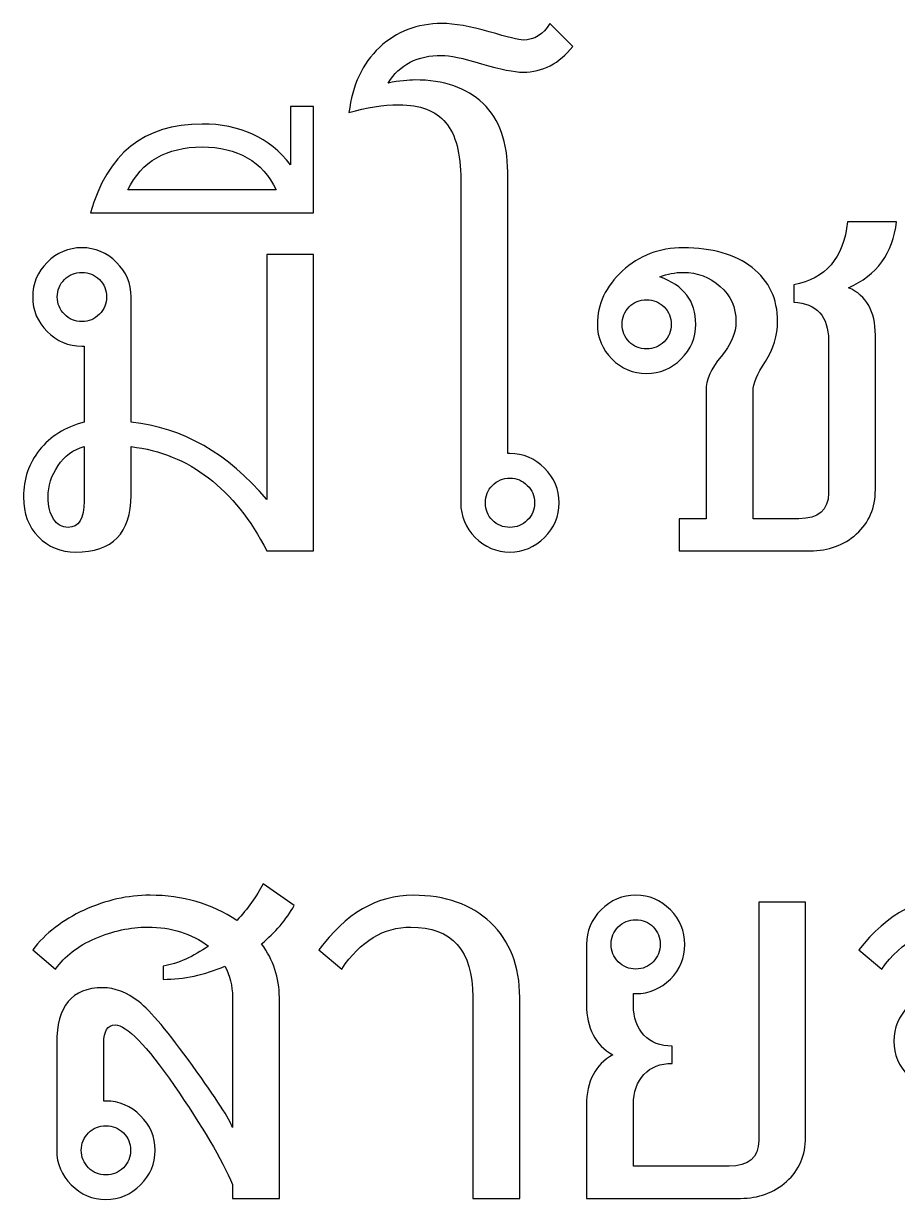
# Model space of a CAD drawing. Header units: millimetres. Extents: x -71 to 103, y -113 to 109.
# Drawn here: x -71.1 to -12.4, y 30.3 to 109.4 of the extents above; entities that cross this region are included whole.
import ezdxf

# ---------------------------------------------------------------- set-up
doc = ezdxf.new("R2010")
doc.units = ezdxf.units.MM
doc.header["$MEASUREMENT"] = 0
doc.layers.add('Layer 1', color=7, linetype='Continuous')

msp = doc.modelspace()

# ---------------------------------------------------------------- linework, layer by layer
at = {"layer": 'Layer 1', "color": 250}
for points, knots in [([(-38.5956, 80.4636), (-38.5956, 80.4636), (-38.4482, 80.4636), (-38.4482, 80.4636), (-38.4482, 80.4636), (-37.5444, 80.4636), (-36.7689, 80.1367), (-36.1151, 79.4829), (-36.1151, 79.4829), (-35.4678, 78.8356), (-35.1409, 78.06), (-35.1409, 77.1563), (-35.1409, 77.1563), (-35.1409, 76.2526), (-35.4678, 75.4771), (-36.1151, 74.8297), (-36.1151, 74.8297), (-36.7689, 74.176), (-37.5444, 73.8491), (-38.4482, 73.8491), (-38.4482, 73.8491), (-39.3455, 73.8491), (-40.121, 74.176), (-40.7748, 74.8297), (-40.7748, 74.8297), (-41.4221, 75.4771), (-41.749, 76.2526), (-41.749, 77.1563), (-41.749, 77.1563), (-41.749, 77.1563), (-41.749, 98.8841), (-41.749, 98.8841), (-41.749, 98.8841), (-41.749, 100.6338), (-42.0823, 101.9093), (-42.7553, 102.7105), (-42.7553, 102.7105), (-43.4218, 103.5116), (-44.473, 103.9154), (-45.9023, 103.9154), (-45.9023, 103.9154), (-46.979, 103.9154), (-48.0943, 103.736), (-49.2608, 103.3899), (-49.2608, 103.3899), (-49.0364, 105.2293), (-48.357, 106.6843), (-47.2162, 107.761), (-47.2162, 107.761), (-46.0753, 108.8378), (-44.6781, 109.3762), (-43.0244, 109.3762), (-43.0244, 109.3762), (-42.1656, 109.3762), (-41.1016, 109.1903), (-39.8454, 108.825), (-39.8454, 108.825), (-38.5892, 108.4533), (-37.8264, 108.2674), (-37.5637, 108.2674), (-37.5637, 108.2674), (-36.801, 108.2674), (-36.1985, 108.6391), (-35.7626, 109.3762), (-35.7626, 109.3762), (-35.7626, 109.3762), (-34.218, 107.838), (-34.218, 107.838), (-34.218, 107.838), (-35.1217, 106.6843), (-36.2369, 106.1074), (-37.5637, 106.1074), (-37.5637, 106.1074), (-38.1405, 106.1074), (-39.0635, 106.2997), (-40.3453, 106.6715), (-40.3453, 106.6715), (-41.6208, 107.0496), (-42.5117, 107.2355), (-43.0244, 107.2355), (-43.0244, 107.2355), (-44.6524, 107.2355), (-45.8574, 106.6202), (-46.6329, 105.3768), (-46.6329, 105.3768), (-45.8574, 105.5178), (-45.2549, 105.5819), (-44.8319, 105.5819), (-44.8319, 105.5819), (-42.877, 105.5819), (-41.3516, 105.0563), (-40.2492, 103.9987), (-40.2492, 103.9987), (-39.1468, 102.9412), (-38.5956, 101.403), (-38.5956, 99.3904), (-38.5956, 99.3904), (-38.5956, 99.3904), (-38.5956, 80.4636), (-38.5956, 80.4636)], [0, 0, 0, 0, 0.0384615, 0.0384615, 0.0384615, 0.0384615, 0.0769231, 0.0769231, 0.0769231, 0.0769231, 0.1153846, 0.1153846, 0.1153846, 0.1153846, 0.1538462, 0.1538462, 0.1538462, 0.1538462, 0.1923077, 0.1923077, 0.1923077, 0.1923077, 0.2307692, 0.2307692, 0.2307692, 0.2307692, 0.2692308, 0.2692308, 0.2692308, 0.2692308, 0.3076923, 0.3076923, 0.3076923, 0.3076923, 0.3461538, 0.3461538, 0.3461538, 0.3461538, 0.3846154, 0.3846154, 0.3846154, 0.3846154, 0.4230769, 0.4230769, 0.4230769, 0.4230769, 0.4615385, 0.4615385, 0.4615385, 0.4615385, 0.5, 0.5, 0.5, 0.5, 0.5384615, 0.5384615, 0.5384615, 0.5384615, 0.5769231, 0.5769231, 0.5769231, 0.5769231, 0.6153846, 0.6153846, 0.6153846, 0.6153846, 0.6538462, 0.6538462, 0.6538462, 0.6538462, 0.6923077, 0.6923077, 0.6923077, 0.6923077, 0.7307692, 0.7307692, 0.7307692, 0.7307692, 0.7692308, 0.7692308, 0.7692308, 0.7692308, 0.8076923, 0.8076923, 0.8076923, 0.8076923, 0.8461538, 0.8461538, 0.8461538, 0.8461538, 0.8846154, 0.8846154, 0.8846154, 0.8846154, 0.9230769, 0.9230769, 0.9230769, 0.9230769, 1, 1, 1, 1]), ([(-51.645, 96.6472), (-51.645, 96.6472), (-66.6301, 96.6472), (-66.6301, 96.6472), (-66.6301, 96.6472), (-65.5277, 100.6274), (-63.0345, 102.6207), (-59.1376, 102.6207), (-59.1376, 102.6207), (-56.5995, 102.6207), (-54.6126, 101.7042), (-53.1833, 99.8775), (-53.1833, 99.8775), (-53.1833, 99.8775), (-53.1833, 103.8001), (-53.1833, 103.8001), (-53.1833, 103.8001), (-53.1833, 103.8001), (-51.645, 103.8001), (-51.645, 103.8001), (-51.645, 103.8001), (-51.645, 103.8001), (-51.645, 96.6472), (-51.645, 96.6472)], [0, 0, 0, 0, 0.1428571, 0.1428571, 0.1428571, 0.1428571, 0.2857143, 0.2857143, 0.2857143, 0.2857143, 0.4285714, 0.4285714, 0.4285714, 0.4285714, 0.5714286, 0.5714286, 0.5714286, 0.5714286, 0.7142857, 0.7142857, 0.7142857, 0.7142857, 1, 1, 1, 1]), ([(-54.1447, 98.1855), (-55.0805, 100.1147), (-56.7469, 101.0761), (-59.1376, 101.0761), (-59.1376, 101.0761), (-61.5283, 101.0761), (-63.1947, 100.1147), (-64.1305, 98.1855), (-64.1305, 98.1855), (-64.1305, 98.1855), (-54.1447, 98.1855), (-54.1447, 98.1855)], [0, 0, 0, 0, 0.25, 0.25, 0.25, 0.25, 0.5, 0.5, 0.5, 0.5, 1, 1, 1, 1]), ([(-13.8811, 78.0408), (-13.8811, 76.8102), (-14.3105, 75.8168), (-15.1565, 75.0605), (-15.1565, 75.0605), (-16.009, 74.3042), (-17.0409, 73.926), (-18.2587, 73.926), (-18.2587, 73.926), (-18.2587, 73.926), (-27.0651, 73.926), (-27.0651, 73.926), (-27.0651, 73.926), (-27.0651, 73.926), (-27.0651, 76.086), (-27.0651, 76.086), (-27.0651, 76.086), (-27.0651, 76.086), (-25.2641, 76.086), (-25.2641, 76.086), (-25.2641, 76.086), (-25.2641, 76.086), (-25.2641, 84.6873), (-25.2641, 84.6873), (-25.2641, 84.6873), (-25.2641, 85.4244), (-24.9244, 86.1935), (-24.2578, 86.9883), (-24.2578, 86.9883), (-23.5848, 87.7831), (-23.2516, 88.565), (-23.2516, 89.3405), (-23.2516, 89.3405), (-23.2516, 90.2955), (-23.6041, 91.0839), (-24.3155, 91.7056), (-24.3155, 91.7056), (-25.0205, 92.3337), (-25.8473, 92.6478), (-26.8023, 92.6478), (-26.8023, 92.6478), (-27.3407, 92.6478), (-27.8663, 92.5452), (-28.379, 92.3465), (-28.379, 92.3465), (-26.7639, 91.7825), (-25.9563, 90.7185), (-25.9563, 89.1547), (-25.9563, 89.1547), (-25.9563, 88.2509), (-26.2832, 87.4754), (-26.9305, 86.8281), (-26.9305, 86.8281), (-27.5843, 86.1743), (-28.3598, 85.8474), (-29.2635, 85.8474), (-29.2635, 85.8474), (-30.1609, 85.8474), (-30.9364, 86.1743), (-31.5901, 86.8281), (-31.5901, 86.8281), (-32.2375, 87.4754), (-32.5644, 88.2509), (-32.5644, 89.1547), (-32.5644, 89.1547), (-32.5644, 90.507), (-32.0067, 91.6992), (-30.8851, 92.7439), (-30.8851, 92.7439), (-29.7635, 93.7822), (-28.4047, 94.3014), (-26.8023, 94.3014), (-26.8023, 94.3014), (-24.8475, 94.3014), (-23.3028, 93.8527), (-22.162, 92.9682), (-22.162, 92.9682), (-21.0211, 92.0773), (-20.4571, 90.8724), (-20.4571, 89.3405), (-20.4571, 89.3405), (-20.4571, 88.4048), (-20.7263, 87.5074), (-21.2775, 86.655), (-21.2775, 86.655), (-21.8287, 85.809), (-22.1043, 85.1488), (-22.1043, 84.6873), (-22.1043, 84.6873), (-22.1043, 84.6873), (-22.1043, 76.086), (-22.1043, 76.086), (-22.1043, 76.086), (-22.1043, 76.086), (-19.0278, 76.086), (-19.0278, 76.086), (-19.0278, 76.086), (-17.701, 76.086), (-17.0345, 76.6628), (-17.0345, 77.8101), (-17.0345, 77.8101), (-17.0345, 77.8101), (-17.0345, 88.0843), (-17.0345, 88.0843), (-17.0345, 88.0843), (-17.0345, 89.6866), (-17.81, 90.5455), (-19.3675, 90.6544), (-19.3675, 90.6544), (-19.3675, 90.6544), (-19.3675, 91.8017), (-19.3675, 91.8017), (-19.3675, 91.8017), (-17.2267, 92.2055), (-16.0218, 93.6156), (-15.759, 96.0447), (-15.759, 96.0447), (-15.759, 96.0447), (-12.4518, 96.0447), (-12.4518, 96.0447), (-12.4518, 96.0447), (-12.7081, 93.9296), (-13.7785, 92.4555), (-15.6821, 91.6159), (-15.6821, 91.6159), (-14.4835, 91.0903), (-13.8811, 90.0263), (-13.8811, 88.424), (-13.8811, 88.424), (-13.8811, 88.424), (-13.8811, 78.0408), (-13.8811, 78.0408)], [0, 0, 0, 0, 0.0294118, 0.0294118, 0.0294118, 0.0294118, 0.0588235, 0.0588235, 0.0588235, 0.0588235, 0.0882353, 0.0882353, 0.0882353, 0.0882353, 0.1176471, 0.1176471, 0.1176471, 0.1176471, 0.1470588, 0.1470588, 0.1470588, 0.1470588, 0.1764706, 0.1764706, 0.1764706, 0.1764706, 0.2058824, 0.2058824, 0.2058824, 0.2058824, 0.2352941, 0.2352941, 0.2352941, 0.2352941, 0.2647059, 0.2647059, 0.2647059, 0.2647059, 0.2941176, 0.2941176, 0.2941176, 0.2941176, 0.3235294, 0.3235294, 0.3235294, 0.3235294, 0.3529412, 0.3529412, 0.3529412, 0.3529412, 0.3823529, 0.3823529, 0.3823529, 0.3823529, 0.4117647, 0.4117647, 0.4117647, 0.4117647, 0.4411765, 0.4411765, 0.4411765, 0.4411765, 0.4705882, 0.4705882, 0.4705882, 0.4705882, 0.5, 0.5, 0.5, 0.5, 0.5294118, 0.5294118, 0.5294118, 0.5294118, 0.5588235, 0.5588235, 0.5588235, 0.5588235, 0.5882353, 0.5882353, 0.5882353, 0.5882353, 0.6176471, 0.6176471, 0.6176471, 0.6176471, 0.6470588, 0.6470588, 0.6470588, 0.6470588, 0.6764706, 0.6764706, 0.6764706, 0.6764706, 0.7058824, 0.7058824, 0.7058824, 0.7058824, 0.7352941, 0.7352941, 0.7352941, 0.7352941, 0.7647059, 0.7647059, 0.7647059, 0.7647059, 0.7941176, 0.7941176, 0.7941176, 0.7941176, 0.8235294, 0.8235294, 0.8235294, 0.8235294, 0.8529412, 0.8529412, 0.8529412, 0.8529412, 0.8823529, 0.8823529, 0.8823529, 0.8823529, 0.9117647, 0.9117647, 0.9117647, 0.9117647, 0.9411765, 0.9411765, 0.9411765, 0.9411765, 1, 1, 1, 1]), ([(-51.645, 73.926), (-51.645, 73.926), (-54.7856, 73.926), (-54.7856, 73.926), (-54.7856, 73.926), (-56.9584, 78.1305), (-60.0028, 80.47), (-63.9061, 80.9314), (-63.9061, 80.9314), (-63.9061, 80.9314), (-63.9061, 77.6627), (-63.9061, 77.6627), (-63.9061, 77.6627), (-63.9061, 75.1246), (-65.156, 73.8491), (-67.6428, 73.8491), (-67.6428, 73.8491), (-68.6363, 73.8491), (-69.4631, 74.1888), (-70.136, 74.8618), (-70.136, 74.8618), (-70.8026, 75.5412), (-71.1359, 76.4385), (-71.1359, 77.5473), (-71.1359, 77.5473), (-71.1359, 78.7651), (-70.777, 79.8162), (-70.0591, 80.7135), (-70.0591, 80.7135), (-69.3413, 81.6108), (-68.3414, 82.2325), (-67.066, 82.5851), (-67.066, 82.5851), (-67.066, 82.5851), (-67.066, 87.6869), (-67.066, 87.6869), (-67.066, 87.6869), (-67.066, 87.6869), (-67.2134, 87.6869), (-67.2134, 87.6869), (-67.2134, 87.6869), (-68.1171, 87.6869), (-68.8926, 88.0138), (-69.54, 88.6675), (-69.54, 88.6675), (-70.1937, 89.3149), (-70.5206, 90.0904), (-70.5206, 90.9941), (-70.5206, 90.9941), (-70.5206, 91.8979), (-70.1937, 92.6734), (-69.54, 93.3207), (-69.54, 93.3207), (-68.8926, 93.9745), (-68.1171, 94.3014), (-67.2134, 94.3014), (-67.2134, 94.3014), (-66.3097, 94.3014), (-65.5341, 93.9745), (-64.8868, 93.3207), (-64.8868, 93.3207), (-64.233, 92.6734), (-63.9061, 91.8979), (-63.9061, 90.9941), (-63.9061, 90.9941), (-63.9061, 90.9941), (-63.9061, 82.5851), (-63.9061, 82.5851), (-63.9061, 82.5851), (-60.4259, 82.2069), (-57.3878, 80.47), (-54.7856, 77.3806), (-54.7856, 77.3806), (-54.7856, 77.3806), (-54.7856, 93.8463), (-54.7856, 93.8463), (-54.7856, 93.8463), (-54.7856, 93.8463), (-51.645, 93.8463), (-51.645, 93.8463), (-51.645, 93.8463), (-51.645, 93.8463), (-51.645, 73.926), (-51.645, 73.926)], [0, 0, 0, 0, 0.0454545, 0.0454545, 0.0454545, 0.0454545, 0.0909091, 0.0909091, 0.0909091, 0.0909091, 0.1363636, 0.1363636, 0.1363636, 0.1363636, 0.1818182, 0.1818182, 0.1818182, 0.1818182, 0.2272727, 0.2272727, 0.2272727, 0.2272727, 0.2727273, 0.2727273, 0.2727273, 0.2727273, 0.3181818, 0.3181818, 0.3181818, 0.3181818, 0.3636364, 0.3636364, 0.3636364, 0.3636364, 0.4090909, 0.4090909, 0.4090909, 0.4090909, 0.4545455, 0.4545455, 0.4545455, 0.4545455, 0.5, 0.5, 0.5, 0.5, 0.5454545, 0.5454545, 0.5454545, 0.5454545, 0.5909091, 0.5909091, 0.5909091, 0.5909091, 0.6363636, 0.6363636, 0.6363636, 0.6363636, 0.6818182, 0.6818182, 0.6818182, 0.6818182, 0.7272727, 0.7272727, 0.7272727, 0.7272727, 0.7727273, 0.7727273, 0.7727273, 0.7727273, 0.8181818, 0.8181818, 0.8181818, 0.8181818, 0.8636364, 0.8636364, 0.8636364, 0.8636364, 0.9090909, 0.9090909, 0.9090909, 0.9090909, 1, 1, 1, 1]), ([(-67.2134, 89.3405), (-66.7519, 89.3405), (-66.3609, 89.5072), (-66.0405, 89.8276), (-66.0405, 89.8276), (-65.72, 90.1545), (-65.5598, 90.5455), (-65.5598, 90.9941), (-65.5598, 90.9941), (-65.5598, 91.4556), (-65.72, 91.8466), (-66.0405, 92.1671), (-66.0405, 92.1671), (-66.3609, 92.4875), (-66.7519, 92.6478), (-67.2134, 92.6478), (-67.2134, 92.6478), (-67.6748, 92.6478), (-68.0658, 92.4875), (-68.3863, 92.1671), (-68.3863, 92.1671), (-68.7068, 91.8466), (-68.867, 91.4556), (-68.867, 90.9941), (-68.867, 90.9941), (-68.867, 90.5455), (-68.7068, 90.1545), (-68.3863, 89.8276), (-68.3863, 89.8276), (-68.0658, 89.5072), (-67.6748, 89.3405), (-67.2134, 89.3405)], [0, 0, 0, 0, 0.1111111, 0.1111111, 0.1111111, 0.1111111, 0.2222222, 0.2222222, 0.2222222, 0.2222222, 0.3333333, 0.3333333, 0.3333333, 0.3333333, 0.4444444, 0.4444444, 0.4444444, 0.4444444, 0.5555556, 0.5555556, 0.5555556, 0.5555556, 0.6666667, 0.6666667, 0.6666667, 0.6666667, 0.7777778, 0.7777778, 0.7777778, 0.7777778, 1, 1, 1, 1]), ([(-29.2635, 87.501), (-28.7957, 87.501), (-28.4047, 87.6613), (-28.0842, 87.9817), (-28.0842, 87.9817), (-27.7702, 88.3022), (-27.6099, 88.6932), (-27.6099, 89.1547), (-27.6099, 89.1547), (-27.6099, 89.6161), (-27.7702, 90.0071), (-28.0842, 90.3276), (-28.0842, 90.3276), (-28.4047, 90.648), (-28.7957, 90.8083), (-29.2635, 90.8083), (-29.2635, 90.8083), (-29.725, 90.8083), (-30.116, 90.648), (-30.4365, 90.3276), (-30.4365, 90.3276), (-30.7505, 90.0071), (-30.9107, 89.6161), (-30.9107, 89.1547), (-30.9107, 89.1547), (-30.9107, 88.6932), (-30.7505, 88.3022), (-30.4365, 87.9817), (-30.4365, 87.9817), (-30.116, 87.6613), (-29.725, 87.501), (-29.2635, 87.501)], [0, 0, 0, 0, 0.1111111, 0.1111111, 0.1111111, 0.1111111, 0.2222222, 0.2222222, 0.2222222, 0.2222222, 0.3333333, 0.3333333, 0.3333333, 0.3333333, 0.4444444, 0.4444444, 0.4444444, 0.4444444, 0.5555556, 0.5555556, 0.5555556, 0.5555556, 0.6666667, 0.6666667, 0.6666667, 0.6666667, 0.7777778, 0.7777778, 0.7777778, 0.7777778, 1, 1, 1, 1]), ([(-67.066, 77.2653), (-67.066, 77.2653), (-67.066, 80.9314), (-67.066, 80.9314), (-67.066, 80.9314), (-67.7902, 80.7392), (-68.3735, 80.3161), (-68.8157, 79.656), (-68.8157, 79.656), (-69.2644, 78.9894), (-69.4823, 78.2908), (-69.4823, 77.5473), (-69.4823, 77.5473), (-69.4823, 76.9256), (-69.3605, 76.4257), (-69.1105, 76.0603), (-69.1105, 76.0603), (-68.8606, 75.6886), (-68.5337, 75.5027), (-68.1363, 75.5027), (-68.1363, 75.5027), (-67.4185, 75.5027), (-67.066, 76.0924), (-67.066, 77.2653)], [0, 0, 0, 0, 0.1428571, 0.1428571, 0.1428571, 0.1428571, 0.2857143, 0.2857143, 0.2857143, 0.2857143, 0.4285714, 0.4285714, 0.4285714, 0.4285714, 0.5714286, 0.5714286, 0.5714286, 0.5714286, 0.7142857, 0.7142857, 0.7142857, 0.7142857, 1, 1, 1, 1]), ([(-38.4482, 75.5027), (-37.9803, 75.5027), (-37.5893, 75.6629), (-37.2752, 75.9834), (-37.2752, 75.9834), (-36.9548, 76.3039), (-36.7945, 76.6948), (-36.7945, 77.1563), (-36.7945, 77.1563), (-36.7945, 77.6178), (-36.9548, 78.0088), (-37.2752, 78.3292), (-37.2752, 78.3292), (-37.5893, 78.6497), (-37.9803, 78.8099), (-38.4482, 78.8099), (-38.4482, 78.8099), (-38.9096, 78.8099), (-39.3006, 78.6497), (-39.6211, 78.3292), (-39.6211, 78.3292), (-39.9415, 78.0088), (-40.0954, 77.6178), (-40.0954, 77.1563), (-40.0954, 77.1563), (-40.0954, 76.6948), (-39.9415, 76.3039), (-39.6211, 75.9834), (-39.6211, 75.9834), (-39.3006, 75.6629), (-38.9096, 75.5027), (-38.4482, 75.5027)], [0, 0, 0, 0, 0.1111111, 0.1111111, 0.1111111, 0.1111111, 0.2222222, 0.2222222, 0.2222222, 0.2222222, 0.3333333, 0.3333333, 0.3333333, 0.3333333, 0.4444444, 0.4444444, 0.4444444, 0.4444444, 0.5555556, 0.5555556, 0.5555556, 0.5555556, 0.6666667, 0.6666667, 0.6666667, 0.6666667, 0.7777778, 0.7777778, 0.7777778, 0.7777778, 1, 1, 1, 1]), ([(-53.9396, 30.4), (-53.9396, 30.4), (-57.093, 30.4), (-57.093, 30.4), (-57.093, 30.4), (-57.093, 30.4), (-57.093, 31.3229), (-57.093, 31.3229), (-57.093, 31.3229), (-57.8172, 33.0342), (-59.1248, 35.2519), (-61.0091, 37.9759), (-61.0091, 37.9759), (-62.8935, 40.6999), (-64.2138, 42.0586), (-64.9765, 42.0586), (-64.9765, 42.0586), (-65.4893, 42.0586), (-65.7456, 41.6484), (-65.7456, 40.8216), (-65.7456, 40.8216), (-65.7456, 40.8216), (-65.7456, 36.9376), (-65.7456, 36.9376), (-65.7456, 36.9376), (-65.7456, 36.9376), (-65.5982, 36.9376), (-65.5982, 36.9376), (-65.5982, 36.9376), (-64.6945, 36.9376), (-63.919, 36.6107), (-63.2716, 35.9569), (-63.2716, 35.9569), (-62.6179, 35.3096), (-62.291, 34.534), (-62.291, 33.6303), (-62.291, 33.6303), (-62.291, 32.7266), (-62.6179, 31.9511), (-63.2716, 31.3037), (-63.2716, 31.3037), (-63.919, 30.65), (-64.6945, 30.3231), (-65.5982, 30.3231), (-65.5982, 30.3231), (-66.5019, 30.3231), (-67.2775, 30.65), (-67.9248, 31.3037), (-67.9248, 31.3037), (-68.5786, 31.9511), (-68.9054, 32.7266), (-68.9054, 33.6303), (-68.9054, 33.6303), (-68.9054, 33.6303), (-68.9054, 40.8216), (-68.9054, 40.8216), (-68.9054, 40.8216), (-68.9054, 43.3149), (-67.8799, 44.5583), (-65.8225, 44.5583), (-65.8225, 44.5583), (-64.9957, 44.5583), (-64.1882, 44.2442), (-63.3934, 43.6225), (-63.3934, 43.6225), (-62.5986, 42.9944), (-61.3937, 41.5587), (-59.7785, 39.3218), (-59.7785, 39.3218), (-58.1633, 37.0786), (-57.266, 35.6941), (-57.093, 35.1686), (-57.093, 35.1686), (-57.093, 35.1686), (-57.093, 43.9366), (-57.093, 43.9366), (-57.093, 43.9366), (-57.093, 44.6929), (-57.2596, 45.3787), (-57.5993, 46.0068), (-57.5993, 46.0068), (-58.9773, 45.4171), (-60.3618, 45.1223), (-61.7462, 45.1223), (-61.7462, 45.1223), (-61.7462, 45.1223), (-61.7462, 46.0068), (-61.7462, 46.0068), (-61.7462, 46.0068), (-60.7335, 46.1927), (-59.7208, 46.6413), (-58.7081, 47.3592), (-58.7081, 47.3592), (-59.849, 48.2052), (-61.2014, 48.6346), (-62.7845, 48.6346), (-62.7845, 48.6346), (-63.9574, 48.6346), (-65.1367, 48.3783), (-66.3097, 47.8719), (-66.3097, 47.8719), (-67.489, 47.3656), (-68.3799, 46.6798), (-68.976, 45.8145), (-68.976, 45.8145), (-68.976, 45.8145), (-70.5206, 47.0964), (-70.5206, 47.0964), (-70.5206, 47.0964), (-69.6682, 48.218), (-68.5145, 49.1154), (-67.0531, 49.7755), (-67.0531, 49.7755), (-65.5982, 50.4421), (-64.1241, 50.7754), (-62.6307, 50.7754), (-62.6307, 50.7754), (-60.4387, 50.7754), (-58.4966, 50.2114), (-56.7917, 49.0833), (-56.7917, 49.0833), (-56.0675, 49.8588), (-55.4778, 50.6792), (-55.0292, 51.5445), (-55.0292, 51.5445), (-55.0292, 51.5445), (-52.9397, 50.096), (-52.9397, 50.096), (-52.9397, 50.096), (-53.4781, 49.1346), (-54.2152, 48.2693), (-55.1381, 47.5066), (-55.1381, 47.5066), (-54.337, 46.417), (-53.9396, 45.2185), (-53.9396, 43.8981), (-53.9396, 43.8981), (-53.9396, 43.8981), (-53.9396, 30.4), (-53.9396, 30.4)], [0, 0, 0, 0, 0.0277778, 0.0277778, 0.0277778, 0.0277778, 0.0555556, 0.0555556, 0.0555556, 0.0555556, 0.0833333, 0.0833333, 0.0833333, 0.0833333, 0.1111111, 0.1111111, 0.1111111, 0.1111111, 0.1388889, 0.1388889, 0.1388889, 0.1388889, 0.1666667, 0.1666667, 0.1666667, 0.1666667, 0.1944444, 0.1944444, 0.1944444, 0.1944444, 0.2222222, 0.2222222, 0.2222222, 0.2222222, 0.25, 0.25, 0.25, 0.25, 0.2777778, 0.2777778, 0.2777778, 0.2777778, 0.3055556, 0.3055556, 0.3055556, 0.3055556, 0.3333333, 0.3333333, 0.3333333, 0.3333333, 0.3611111, 0.3611111, 0.3611111, 0.3611111, 0.3888889, 0.3888889, 0.3888889, 0.3888889, 0.4166667, 0.4166667, 0.4166667, 0.4166667, 0.4444444, 0.4444444, 0.4444444, 0.4444444, 0.4722222, 0.4722222, 0.4722222, 0.4722222, 0.5, 0.5, 0.5, 0.5, 0.5277778, 0.5277778, 0.5277778, 0.5277778, 0.5555556, 0.5555556, 0.5555556, 0.5555556, 0.5833333, 0.5833333, 0.5833333, 0.5833333, 0.6111111, 0.6111111, 0.6111111, 0.6111111, 0.6388889, 0.6388889, 0.6388889, 0.6388889, 0.6666667, 0.6666667, 0.6666667, 0.6666667, 0.6944444, 0.6944444, 0.6944444, 0.6944444, 0.7222222, 0.7222222, 0.7222222, 0.7222222, 0.75, 0.75, 0.75, 0.75, 0.7777778, 0.7777778, 0.7777778, 0.7777778, 0.8055556, 0.8055556, 0.8055556, 0.8055556, 0.8333333, 0.8333333, 0.8333333, 0.8333333, 0.8611111, 0.8611111, 0.8611111, 0.8611111, 0.8888889, 0.8888889, 0.8888889, 0.8888889, 0.9166667, 0.9166667, 0.9166667, 0.9166667, 0.9444444, 0.9444444, 0.9444444, 0.9444444, 1, 1, 1, 1]), ([(-37.788, 30.4), (-37.788, 30.4), (-40.9414, 30.4), (-40.9414, 30.4), (-40.9414, 30.4), (-40.9414, 30.4), (-40.9414, 43.9366), (-40.9414, 43.9366), (-40.9414, 43.9366), (-40.9414, 47.0708), (-42.3323, 48.6346), (-45.1075, 48.6346), (-45.1075, 48.6346), (-46.9342, 48.6346), (-48.4853, 47.6925), (-49.7479, 45.8145), (-49.7479, 45.8145), (-49.7479, 45.8145), (-51.2861, 47.0964), (-51.2861, 47.0964), (-51.2861, 47.0964), (-49.4979, 49.5448), (-47.3828, 50.7754), (-44.9409, 50.7754), (-44.9409, 50.7754), (-42.7873, 50.7754), (-41.0568, 50.1601), (-39.7493, 48.9359), (-39.7493, 48.9359), (-38.4418, 47.7053), (-37.788, 46.026), (-37.788, 43.8981), (-37.788, 43.8981), (-37.788, 43.8981), (-37.788, 30.4), (-37.788, 30.4)], [0, 0, 0, 0, 0.1, 0.1, 0.1, 0.1, 0.2, 0.2, 0.2, 0.2, 0.3, 0.3, 0.3, 0.3, 0.4, 0.4, 0.4, 0.4, 0.5, 0.5, 0.5, 0.5, 0.6, 0.6, 0.6, 0.6, 0.7, 0.7, 0.7, 0.7, 0.8, 0.8, 0.8, 0.8, 1, 1, 1, 1]), ([(-18.5727, 34.5148), (-18.5727, 33.2842), (-19.0022, 32.2908), (-19.8482, 31.5345), (-19.8482, 31.5345), (-20.7007, 30.7782), (-21.7326, 30.4), (-22.9503, 30.4), (-22.9503, 30.4), (-22.9503, 30.4), (-33.2951, 30.4), (-33.2951, 30.4), (-33.2951, 30.4), (-33.2951, 30.4), (-33.2951, 36.6748), (-33.2951, 36.6748), (-33.2951, 36.6748), (-33.2951, 38.2643), (-32.7054, 39.3859), (-31.5325, 40.0525), (-31.5325, 40.0525), (-32.7054, 40.7127), (-33.2951, 41.8407), (-33.2951, 43.4302), (-33.2951, 43.4302), (-33.2951, 43.4302), (-33.2951, 47.4681), (-33.2951, 47.4681), (-33.2951, 47.4681), (-33.2951, 48.3719), (-32.9682, 49.1474), (-32.3208, 49.7947), (-32.3208, 49.7947), (-31.6671, 50.4485), (-30.8915, 50.7754), (-29.9878, 50.7754), (-29.9878, 50.7754), (-29.0905, 50.7754), (-28.315, 50.4485), (-27.6612, 49.7947), (-27.6612, 49.7947), (-27.0139, 49.1474), (-26.687, 48.3719), (-26.687, 47.4681), (-26.687, 47.4681), (-26.687, 46.5644), (-27.0139, 45.7889), (-27.6612, 45.1415), (-27.6612, 45.1415), (-28.315, 44.4878), (-29.0905, 44.1609), (-29.9878, 44.1609), (-29.9878, 44.1609), (-29.9878, 44.1609), (-30.1417, 44.1609), (-30.1417, 44.1609), (-30.1417, 44.1609), (-30.1417, 44.1609), (-30.1417, 43.3918), (-30.1417, 43.3918), (-30.1417, 43.3918), (-30.1417, 42.5457), (-29.9045, 41.8728), (-29.4366, 41.3728), (-29.4366, 41.3728), (-28.9687, 40.8793), (-28.3342, 40.6358), (-27.533, 40.6358), (-27.533, 40.6358), (-27.533, 40.6358), (-27.533, 39.4693), (-27.533, 39.4693), (-27.533, 39.4693), (-28.3342, 39.4693), (-28.9687, 39.2193), (-29.4366, 38.7258), (-29.4366, 38.7258), (-29.9045, 38.2322), (-30.1417, 37.5593), (-30.1417, 36.7068), (-30.1417, 36.7068), (-30.1417, 36.7068), (-30.1417, 32.56), (-30.1417, 32.56), (-30.1417, 32.56), (-30.1417, 32.56), (-23.7195, 32.56), (-23.7195, 32.56), (-23.7195, 32.56), (-22.3927, 32.56), (-21.7262, 33.1368), (-21.7262, 34.2841), (-21.7262, 34.2841), (-21.7262, 34.2841), (-21.7262, 50.3203), (-21.7262, 50.3203), (-21.7262, 50.3203), (-21.7262, 50.3203), (-18.5727, 50.3203), (-18.5727, 50.3203), (-18.5727, 50.3203), (-18.5727, 50.3203), (-18.5727, 34.5148), (-18.5727, 34.5148)], [0, 0, 0, 0, 0.037037, 0.037037, 0.037037, 0.037037, 0.0740741, 0.0740741, 0.0740741, 0.0740741, 0.1111111, 0.1111111, 0.1111111, 0.1111111, 0.1481481, 0.1481481, 0.1481481, 0.1481481, 0.1851852, 0.1851852, 0.1851852, 0.1851852, 0.2222222, 0.2222222, 0.2222222, 0.2222222, 0.2592593, 0.2592593, 0.2592593, 0.2592593, 0.2962963, 0.2962963, 0.2962963, 0.2962963, 0.3333333, 0.3333333, 0.3333333, 0.3333333, 0.3703704, 0.3703704, 0.3703704, 0.3703704, 0.4074074, 0.4074074, 0.4074074, 0.4074074, 0.4444444, 0.4444444, 0.4444444, 0.4444444, 0.4814815, 0.4814815, 0.4814815, 0.4814815, 0.5185185, 0.5185185, 0.5185185, 0.5185185, 0.5555556, 0.5555556, 0.5555556, 0.5555556, 0.5925926, 0.5925926, 0.5925926, 0.5925926, 0.6296296, 0.6296296, 0.6296296, 0.6296296, 0.6666667, 0.6666667, 0.6666667, 0.6666667, 0.7037037, 0.7037037, 0.7037037, 0.7037037, 0.7407407, 0.7407407, 0.7407407, 0.7407407, 0.7777778, 0.7777778, 0.7777778, 0.7777778, 0.8148148, 0.8148148, 0.8148148, 0.8148148, 0.8518519, 0.8518519, 0.8518519, 0.8518519, 0.8888889, 0.8888889, 0.8888889, 0.8888889, 0.9259259, 0.9259259, 0.9259259, 0.9259259, 1, 1, 1, 1]), ([(0.0529, 33.9316), (0.0529, 32.9509), (-0.3958, 32.1113), (-1.2867, 31.3935), (-1.2867, 31.3935), (-2.184, 30.682), (-3.2736, 30.3231), (-4.5683, 30.3231), (-4.5683, 30.3231), (-5.8694, 30.3231), (-6.9654, 30.682), (-7.8499, 31.3935), (-7.8499, 31.3935), (-8.7408, 32.1113), (-9.183, 32.9509), (-9.183, 33.9316), (-9.183, 33.9316), (-9.183, 33.9316), (-9.183, 37.6682), (-9.183, 37.6682), (-9.183, 37.6682), (-9.183, 37.6682), (-9.3368, 37.6682), (-9.3368, 37.6682), (-9.3368, 37.6682), (-10.2342, 37.6682), (-11.0097, 37.9951), (-11.6634, 38.6424), (-11.6634, 38.6424), (-12.3172, 39.2962), (-12.6377, 40.0717), (-12.6377, 40.969), (-12.6377, 40.969), (-12.6377, 41.8728), (-12.3172, 42.6483), (-11.6634, 43.3021), (-11.6634, 43.3021), (-11.0097, 43.9494), (-10.2342, 44.2763), (-9.3368, 44.2763), (-9.3368, 44.2763), (-8.4331, 44.2763), (-7.6576, 43.9494), (-7.0038, 43.3021), (-7.0038, 43.3021), (-6.3565, 42.6483), (-6.0296, 41.8728), (-6.0296, 40.969), (-6.0296, 40.969), (-6.0296, 40.969), (-6.0296, 33.9316), (-6.0296, 33.9316), (-6.0296, 33.9316), (-6.0296, 33.5278), (-5.8886, 33.1881), (-5.6002, 32.9061), (-5.6002, 32.9061), (-5.3118, 32.6241), (-4.9657, 32.483), (-4.5683, 32.483), (-4.5683, 32.483), (-4.1645, 32.483), (-3.8184, 32.6241), (-3.5364, 32.9061), (-3.5364, 32.9061), (-3.2479, 33.1881), (-3.1005, 33.5278), (-3.1005, 33.9316), (-3.1005, 33.9316), (-3.1005, 33.9316), (-3.1005, 43.9366), (-3.1005, 43.9366), (-3.1005, 43.9366), (-3.1005, 45.4428), (-3.5428, 46.5965), (-4.4273, 47.4105), (-4.4273, 47.4105), (-5.3054, 48.2244), (-6.5039, 48.6346), (-8.0229, 48.6346), (-8.0229, 48.6346), (-10.3367, 48.6346), (-12.1441, 47.6925), (-13.4453, 45.8145), (-13.4453, 45.8145), (-13.4453, 45.8145), (-14.9899, 47.0964), (-14.9899, 47.0964), (-14.9899, 47.0964), (-13.1376, 49.5448), (-10.7597, 50.7754), (-7.8691, 50.7754), (-7.8691, 50.7754), (-5.5938, 50.7754), (-3.703, 50.1473), (-2.1968, 48.8974), (-2.1968, 48.8974), (-0.697, 47.6412), (0.0529, 45.9812), (0.0529, 43.8981), (0.0529, 43.8981), (0.0529, 43.8981), (0.0529, 33.9316), (0.0529, 33.9316)], [0, 0, 0, 0, 0.037037, 0.037037, 0.037037, 0.037037, 0.0740741, 0.0740741, 0.0740741, 0.0740741, 0.1111111, 0.1111111, 0.1111111, 0.1111111, 0.1481481, 0.1481481, 0.1481481, 0.1481481, 0.1851852, 0.1851852, 0.1851852, 0.1851852, 0.2222222, 0.2222222, 0.2222222, 0.2222222, 0.2592593, 0.2592593, 0.2592593, 0.2592593, 0.2962963, 0.2962963, 0.2962963, 0.2962963, 0.3333333, 0.3333333, 0.3333333, 0.3333333, 0.3703704, 0.3703704, 0.3703704, 0.3703704, 0.4074074, 0.4074074, 0.4074074, 0.4074074, 0.4444444, 0.4444444, 0.4444444, 0.4444444, 0.4814815, 0.4814815, 0.4814815, 0.4814815, 0.5185185, 0.5185185, 0.5185185, 0.5185185, 0.5555556, 0.5555556, 0.5555556, 0.5555556, 0.5925926, 0.5925926, 0.5925926, 0.5925926, 0.6296296, 0.6296296, 0.6296296, 0.6296296, 0.6666667, 0.6666667, 0.6666667, 0.6666667, 0.7037037, 0.7037037, 0.7037037, 0.7037037, 0.7407407, 0.7407407, 0.7407407, 0.7407407, 0.7777778, 0.7777778, 0.7777778, 0.7777778, 0.8148148, 0.8148148, 0.8148148, 0.8148148, 0.8518519, 0.8518519, 0.8518519, 0.8518519, 0.8888889, 0.8888889, 0.8888889, 0.8888889, 0.9259259, 0.9259259, 0.9259259, 0.9259259, 1, 1, 1, 1]), ([(-29.9878, 45.8145), (-29.5264, 45.8145), (-29.1354, 45.9812), (-28.8149, 46.3016), (-28.8149, 46.3016), (-28.5009, 46.6285), (-28.3406, 47.0195), (-28.3406, 47.4681), (-28.3406, 47.4681), (-28.3406, 47.9296), (-28.5009, 48.3206), (-28.8149, 48.6411), (-28.8149, 48.6411), (-29.1354, 48.9615), (-29.5264, 49.1218), (-29.9878, 49.1218), (-29.9878, 49.1218), (-30.4557, 49.1218), (-30.8467, 48.9615), (-31.1671, 48.6411), (-31.1671, 48.6411), (-31.4812, 48.3206), (-31.6414, 47.9296), (-31.6414, 47.4681), (-31.6414, 47.4681), (-31.6414, 47.0195), (-31.4812, 46.6285), (-31.1671, 46.3016), (-31.1671, 46.3016), (-30.8467, 45.9812), (-30.4557, 45.8145), (-29.9878, 45.8145)], [0, 0, 0, 0, 0.1111111, 0.1111111, 0.1111111, 0.1111111, 0.2222222, 0.2222222, 0.2222222, 0.2222222, 0.3333333, 0.3333333, 0.3333333, 0.3333333, 0.4444444, 0.4444444, 0.4444444, 0.4444444, 0.5555556, 0.5555556, 0.5555556, 0.5555556, 0.6666667, 0.6666667, 0.6666667, 0.6666667, 0.7777778, 0.7777778, 0.7777778, 0.7777778, 1, 1, 1, 1]), ([(-65.5982, 31.9767), (-65.1367, 31.9767), (-64.7458, 32.1369), (-64.4253, 32.4574), (-64.4253, 32.4574), (-64.1048, 32.7779), (-63.9446, 33.1688), (-63.9446, 33.6303), (-63.9446, 33.6303), (-63.9446, 34.0918), (-64.1048, 34.4828), (-64.4253, 34.8032), (-64.4253, 34.8032), (-64.7458, 35.1237), (-65.1367, 35.2839), (-65.5982, 35.2839), (-65.5982, 35.2839), (-66.0597, 35.2839), (-66.4507, 35.1237), (-66.7711, 34.8032), (-66.7711, 34.8032), (-67.0916, 34.4828), (-67.2518, 34.0918), (-67.2518, 33.6303), (-67.2518, 33.6303), (-67.2518, 33.1688), (-67.0916, 32.7779), (-66.7711, 32.4574), (-66.7711, 32.4574), (-66.4507, 32.1369), (-66.0597, 31.9767), (-65.5982, 31.9767)], [0, 0, 0, 0, 0.1111111, 0.1111111, 0.1111111, 0.1111111, 0.2222222, 0.2222222, 0.2222222, 0.2222222, 0.3333333, 0.3333333, 0.3333333, 0.3333333, 0.4444444, 0.4444444, 0.4444444, 0.4444444, 0.5555556, 0.5555556, 0.5555556, 0.5555556, 0.6666667, 0.6666667, 0.6666667, 0.6666667, 0.7777778, 0.7777778, 0.7777778, 0.7777778, 1, 1, 1, 1])]:
    msp.add_open_spline(points, degree=3, knots=knots, dxfattribs=at)

doc.saveas('drawing.dxf')
